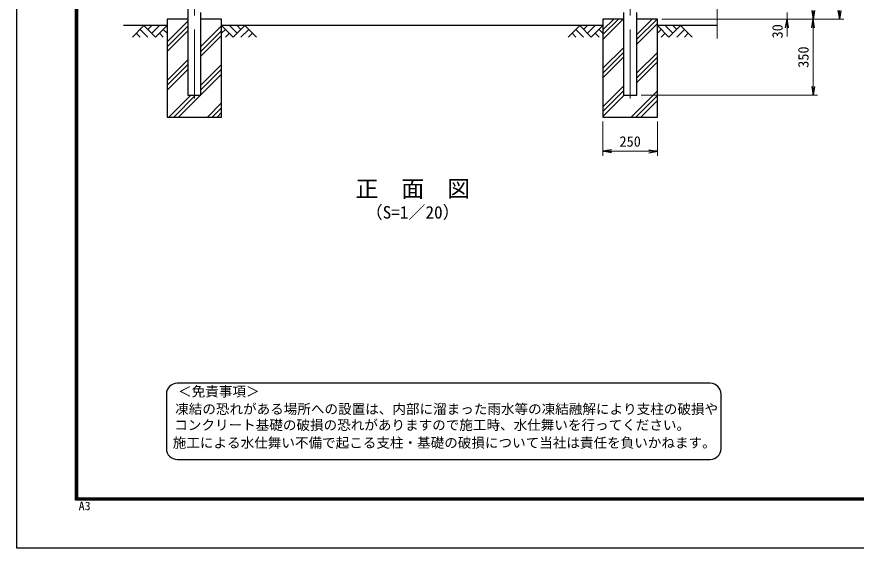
# Model space of a CAD drawing. Units: millimetres, scale not verified. Extents: x -4200 to 4200, y -2970 to 2970.
# Drawn here: x -4200 to -348, y -2970 to -530 of the extents above; entities that cross this region are included whole.
import ezdxf
from ezdxf.enums import TextEntityAlignment as Align

# ---------------------------------------------------------------- set-up
doc = ezdxf.new("R2010")
doc.units = ezdxf.units.MM
doc.header["$LTSCALE"] = 10
doc.linetypes.add('USER1', pattern=[50.8, 31.75, -6.35, 6.35, -6.35])
for name, color, linetype, lineweight in [('0-0_D-STR1', 1, 'Continuous', 25), ('0-2_D-BMK', 2, 'USER1', 13), ('0-3_D-STR-DIM', 7, 'Continuous', 13), ('0-6_D-DCR-HCH', 7, 'Continuous', 13), ('0-7_D-STR4', 7, 'Continuous', 25), ('0-8_D-BGD', 7, 'Continuous', 25), ('0-A_D-TTL-TXT', 7, 'Continuous', 25), ('0-C_D-TTL', 7, 'Continuous', 25)]:
    doc.layers.add(name, color=color, linetype=linetype, lineweight=lineweight)
doc.layers.add('0-4_0', color=7, linetype='Continuous')
doc.styles.add('ＭＳ ゴシック', font='')
doc.styles.get('ＭＳ ゴシック').set_extended_font_data('MS Gothic')

# ---------------------------------------------------------------- blocks, each defined once
blk = doc.blocks.new('_Open')
at = {"layer": '0-4_0'}
blk.add_line((-10, 1.667), (0, 0), dxfattribs=at)
blk.add_lwpolyline([(-10, -1.667), (0, 0), (-10, 0)], dxfattribs=at)

msp = doc.modelspace()

# ---------------------------------------------------------------- linework, layer by layer
at = {"layer": '0-0_D-STR1'}
for points in [[(-3415.22, 1916.44), (-3415.22, -890), (-3354.72, -890), (-3354.72, -510)], [(-1415.22, -510), (-1415.22, -890), (-1354.72, -890), (-1354.72, -510)]]:
    msp.add_lwpolyline(points, dxfattribs=at)
at = {"layer": '0-2_D-BMK'}
for p, q in [((-3384.97, -905), (-3384.97, 1945)), ((-1384.97, -905), (-1384.97, 1945))]:
    msp.add_line(p, q, dxfattribs=at)
at = {"layer": '0-3_D-STR-DIM'}
for p, q in [((-984.97, 449.35), (-984.97, -630)), ((-664.97, -510), (-664.97, -540)), ((-1239.97, -540), (-644.97, -540)), ((-1239.97, -540), (-404.97, -540)), ((-1239.97, -540), (-524.97, -540)), ((-1239.97, -540), (-524.97, -540)), ((-664.97, -580), (-664.97, -620)), ((-544.97, -580), (-544.97, -850)), ((-1334.72, -890), (-524.97, -890)), ((-1509.97, -1010), (-1509.97, -1167.32)), ((-1259.97, -1010), (-1259.97, -1167.32)), ((-1469.97, -1147.32), (-1299.97, -1147.32))]:
    msp.add_line(p, q, dxfattribs=at)
at = {"layer": '0-6_D-DCR-HCH'}
for p, q in [((-3616.4, -570), (-3669.61, -623.21)), ((-3616.4, -570), (-3563.19, -623.21)), ((-3598.66, -587.74), (-3580.92, -570)), ((-3580.92, -605.47), (-3545.45, -570)), ((-3563.19, -623.21), (-3509.97, -570)), ((-3509.97, -644.79), (-3415.22, -550.04)), ((-3509.97, -666.89), (-3415.22, -572.14)), ((-3354.72, -666.32), (-3259.97, -571.57)), ((-3206.76, -623.21), (-3259.97, -570)), ((-3189.03, -605.47), (-3224.5, -570)), ((-3153.55, -570), (-3206.76, -623.21)), ((-3171.2, -587.83), (-3189.03, -570)), ((-3153.55, -570), (-3100.34, -623.21)), ((-1616.4, -570), (-1669.61, -623.21)), ((-1616.4, -570), (-1563.19, -623.21)), ((-1598.66, -587.74), (-1580.92, -570)), ((-1580.92, -605.47), (-1545.45, -570)), ((-1563.19, -623.21), (-1509.97, -570)), ((-1509.97, -633.53), (-1416.45, -540)), ((-1509.97, -611.43), (-1438.54, -540)), ((-1509.97, -589.33), (-1460.64, -540)), ((-1354.72, -632.96), (-1261.77, -540)), ((-1354.72, -610.86), (-1283.86, -540)), ((-1354.72, -655.05), (-1259.97, -560.3)), ((-1206.76, -623.21), (-1259.97, -570)), ((-1189.03, -605.47), (-1224.5, -570)), ((-1153.55, -570), (-1206.76, -623.21)), ((-1171.2, -587.83), (-1189.03, -570)), ((-1153.55, -570), (-1100.34, -623.21)), ((-3651.87, -605.47), (-3634.05, -623.21)), ((-3634.14, -587.74), (-3598.5, -623.21)), ((-3545.45, -605.47), (-3527.63, -623.21)), ((-3527.71, -587.74), (-3509.97, -605.39)), ((-3509.97, -688.98), (-3415.22, -594.23)), ((-3354.72, -688.41), (-3259.97, -593.66)), ((-3354.72, -710.51), (-3259.97, -615.76)), ((-3242.24, -587.74), (-3259.97, -605.39)), ((-3224.5, -605.47), (-3242.32, -623.21)), ((-3135.81, -587.74), (-3171.45, -623.21)), ((-3118.08, -605.47), (-3135.89, -623.21)), ((-1651.87, -605.47), (-1634.05, -623.21)), ((-1634.14, -587.74), (-1598.5, -623.21)), ((-1545.45, -605.47), (-1527.63, -623.21)), ((-1527.71, -587.74), (-1509.97, -605.39)), ((-1242.24, -587.74), (-1259.97, -605.39)), ((-1224.5, -605.47), (-1242.32, -623.21)), ((-1135.81, -587.74), (-1171.45, -623.21)), ((-1118.08, -605.47), (-1135.89, -623.21)), ((-1509.97, -766.11), (-1415.22, -671.36)), ((-1354.72, -787.64), (-1259.97, -692.89)), ((-3509.97, -821.57), (-3415.22, -726.82)), ((-1509.97, -788.21), (-1415.22, -693.46)), ((-1509.97, -810.3), (-1415.22, -715.55)), ((-1354.72, -809.73), (-1259.97, -714.98)), ((-3509.97, -843.66), (-3415.22, -748.91)), ((-3354.72, -843.09), (-3259.97, -748.34)), ((-3354.72, -865.19), (-3259.97, -770.44)), ((-1354.72, -831.83), (-1259.97, -737.08)), ((-3509.97, -865.76), (-3415.22, -771.01)), ((-3354.72, -887.29), (-3259.97, -792.54)), ((-1509.97, -942.89), (-1415.22, -848.14)), ((-1509.97, -964.98), (-1415.22, -870.23)), ((-1380.31, -990), (-1259.97, -869.66)), ((-3501.63, -990), (-3401.63, -890)), ((-3479.53, -990), (-3379.53, -890)), ((-3457.44, -990), (-3357.44, -890)), ((-1509.97, -987.08), (-1412.89, -890)), ((-1358.21, -990), (-1259.97, -891.76)), ((-1336.12, -990), (-1259.97, -913.86)), ((-3324.85, -990), (-3259.97, -925.12)), ((-3302.76, -990), (-3259.97, -947.22)), ((-3280.66, -990), (-3259.97, -969.31))]:
    msp.add_line(p, q, dxfattribs=at)
at = {"layer": '0-7_D-STR4'}
for p, q in [((-3415.22, -540), (-3509.97, -540)), ((-3259.97, -540), (-3354.72, -540)), ((-1259.97, -540), (-1354.72, -540))]:
    msp.add_line(p, q, dxfattribs=at)
for points in [[(-3509.97, -540), (-3509.97, -990), (-3259.97, -990), (-3259.97, -540)], [(-1415.22, -540), (-1509.97, -540), (-1509.97, -990), (-1259.97, -990), (-1259.97, -540)]]:
    msp.add_lwpolyline(points, dxfattribs=at)
at = {"layer": '0-8_D-BGD'}
for p, q in [((-3509.97, -570), (-3709.97, -570)), ((-1509.97, -570), (-3259.97, -570)), ((-984.97, -570), (-1259.97, -570))]:
    msp.add_line(p, q, dxfattribs=at)
at = {"layer": '0-A_D-TTL-TXT', "color": 2}
for p, q in [((-1017.7, -2212.61), (-3463.25, -2212.61)), ((-3513.25, -2262.61), (-3513.25, -2512.61)), ((-967.7, -2512.61), (-967.7, -2262.61)), ((-3463.25, -2562.61), (-1017.7, -2562.61))]:
    msp.add_line(p, q, dxfattribs=at)
for centre, start, end in [((-3463.25, -2262.61), 90, 180), ((-1017.7, -2262.61), 0, 90), ((-3463.25, -2512.61), 180, 270), ((-1017.7, -2512.61), 270, 0)]:
    msp.add_arc(centre, 50, start, end, dxfattribs=at)
at = {"layer": '0-C_D-TTL', "color": 2}
msp.add_lwpolyline([(-4200, 2970), (4200, 2970), (4200, -2970), (-4200, -2970)], close=True, dxfattribs=at)
at = {"layer": '0-C_D-TTL'}
for points in [[(-3930, 2750), (3930, 2750), (3930, -2750), (-3930, -2750)], [(-3927.5, 2747.5), (3927.5, 2747.5), (3927.5, -2747.5), (-3927.5, -2747.5)], [(-3925, 2745), (3925, 2745), (3925, -2745), (-3925, -2745)], [(-3922.5, 2742.5), (3922.5, 2742.5), (3922.5, -2742.5), (-3922.5, -2742.5)], [(-3920, 2740), (3920, 2740), (3920, -2740), (-3920, -2740)]]:
    msp.add_lwpolyline(points, close=True, dxfattribs=at)

# ---------------------------------------------------------------- block references
at = {"layer": '0-3_D-STR-DIM', "xscale": 4, "yscale": 4}
for p, rotation in [((-544.97, -540), 270), ((-424.97, -540), 270), ((-664.97, -540), 90), ((-544.97, -540), 90), ((-544.97, -890), 270), ((-1509.97, -1147.32), 180)]:
    msp.add_blockref('_Open', p, dxfattribs=dict(at, rotation=rotation))
msp.add_blockref('_Open', (-1259.97, -1147.32), dxfattribs=at)

# ---------------------------------------------------------------- texts
at = {"layer": '0-3_D-STR-DIM', "style": 'ＭＳ ゴシック'}
for s, p in [('30', (-670.58, -628.89)), ('350', (-551.72, -763.88))]:
    msp.add_text(s, height=48.09, rotation=90, dxfattribs=at).set_placement(p, align=Align.BOTTOM_LEFT)
msp.add_text('250', height=48.09, dxfattribs=at).set_placement((-1433.97, -1140.57), align=Align.BOTTOM_LEFT)
at = {"layer": '0-A_D-TTL-TXT', "style": 'ＭＳ ゴシック'}
for s, height, p in [('正\u3000面\u3000図', 76.98, (-2644.87, -1380.39)), ('（S=1／20）', 57.7, (-2599.39, -1473.59)), ('＜免責事項＞ \u3000\u3000', 45.67, (-3459.54, -2286.79)), ('凍結の恐れがある場所への設置は、内部に溜まった雨水等の凍結融解により支柱の破損や', 45.67, (-3473.07, -2367.29)), ('コンクリート基礎の破損の恐れがありますので施工時、水仕舞いを行ってください。', 45.67, (-3477.18, -2440.71)), ('施工による水仕舞い不備で起こる支柱・基礎の破損について当社は責任を負いかねます。 ', 45.67, (-3484.17, -2522.2))]:
    msp.add_text(s, height=height, dxfattribs=at).set_placement(p, align=Align.BOTTOM_LEFT)
at = {"layer": '0-C_D-TTL', "style": 'ＭＳ ゴシック', "width": 1.05}
msp.add_text('A3', height=38.49, dxfattribs=at).set_placement((-3916.09, -2806.81), align=Align.BOTTOM_LEFT)

doc.saveas('drawing.dxf')
